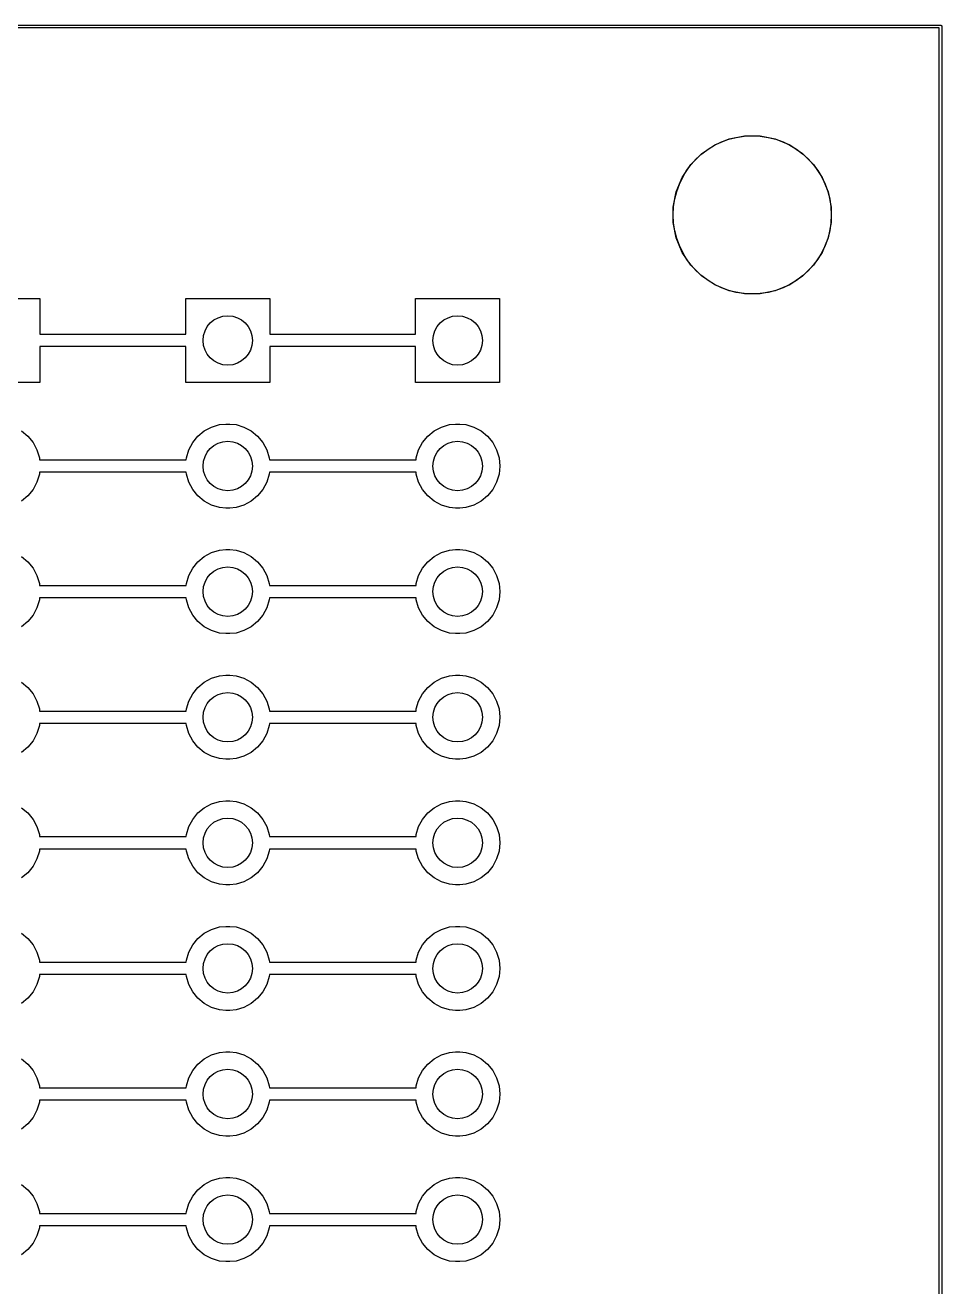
# Model space of a CAD drawing. Extents: x 47 to 146.1, y -90.2 to -39.3.
# Drawn here: x 127.53 to 146.07, y -64.86 to -39.34 of the extents above; entities that cross this region are included whole.
import ezdxf

# ---------------------------------------------------------------- set-up
doc = ezdxf.new("R2010")
doc.units = 0
doc.header["$MEASUREMENT"] = 0
doc.layers.add('BLACK', color=7, linetype='CONTINUOUS')

msp = doc.modelspace()

# ---------------------------------------------------------------- linework, layer by layer
at = {"layer": 'BLACK', "linetype": 'CONTINUOUS'}
for p, q in [((46.9912, -39.345), (146.049, -39.345)), ((146.025, -39.395), (47.015, -39.395)), ((146.025, -90.145), (146.025, -39.395)), ((146.049, -39.345), (146.05, -39.3449)), ((146.05, -39.3449), (146.051, -39.345)), ((146.051, -39.345), (146.051, -39.345)), ((146.051, -39.345), (146.055, -39.3454)), ((146.055, -39.3454), (146.06, -39.3468)), ((146.06, -39.3468), (146.064, -39.3491)), ((146.064, -39.3491), (146.068, -39.3522)), ((146.068, -39.3522), (146.071, -39.356)), ((146.071, -39.356), (146.073, -39.3604)), ((146.073, -39.3604), (146.075, -39.3651)), ((146.075, -39.3651), (146.075, -39.37)), ((146.075, -39.37), (146.075, -39.3712)), ((146.075, -39.3712), (146.075, -90.1688)), ((141.773, -41.6415), (142.082, -41.58)), ((142.082, -41.58), (142.398, -41.58)), ((142.398, -41.58), (142.707, -41.6415)), ((141.22, -41.9372), (141.482, -41.7621)), ((141.482, -41.7621), (141.773, -41.6415)), ((142.707, -41.6415), (142.998, -41.7621)), ((142.998, -41.7621), (143.26, -41.9372)), ((140.997, -42.1601), (141.22, -41.9372)), ((143.26, -41.9372), (143.483, -42.1601)), ((140.822, -42.4221), (140.997, -42.1601)), ((143.483, -42.1601), (143.658, -42.4221)), ((140.701, -42.7133), (140.822, -42.4221)), ((143.658, -42.4221), (143.779, -42.7133)), ((140.64, -43.0224), (140.701, -42.7133)), ((143.779, -42.7133), (143.84, -43.0224)), ((140.64, -43.3376), (140.64, -43.0224)), ((143.84, -43.0224), (143.84, -43.3376)), ((140.701, -43.6467), (140.64, -43.3376)), ((143.84, -43.3376), (143.779, -43.6467)), ((140.822, -43.9379), (140.701, -43.6467)), ((143.779, -43.6467), (143.658, -43.9379)), ((140.997, -44.1999), (140.822, -43.9379)), ((143.658, -43.9379), (143.483, -44.1999)), ((141.22, -44.4228), (140.997, -44.1999)), ((143.483, -44.1999), (143.26, -44.4228)), ((141.482, -44.5979), (141.22, -44.4228)), ((141.773, -44.7185), (141.482, -44.5979)), ((142.998, -44.5979), (142.707, -44.7185)), ((143.26, -44.4228), (142.998, -44.5979)), ((126.13, -44.87), (127.83, -44.87)), ((127.83, -44.87), (127.83, -45.595)), ((130.78, -45.595), (130.78, -44.87)), ((130.78, -44.87), (132.48, -44.87)), ((132.48, -44.87), (132.48, -45.595)), ((135.43, -45.595), (135.43, -44.87)), ((135.43, -44.87), (137.13, -44.87)), ((137.13, -44.87), (137.13, -46.57)), ((142.082, -44.78), (141.773, -44.7185)), ((142.398, -44.78), (142.082, -44.78)), ((142.707, -44.7185), (142.398, -44.78)), ((127.83, -45.595), (130.78, -45.595)), ((132.48, -45.595), (135.43, -45.595)), ((130.78, -45.845), (127.83, -45.845)), ((127.83, -45.845), (127.83, -46.57)), ((130.78, -46.57), (130.78, -45.845)), ((135.43, -45.845), (132.48, -45.845)), ((132.48, -45.845), (132.48, -46.57)), ((135.43, -46.57), (135.43, -45.845)), ((127.83, -46.57), (126.13, -46.57)), ((132.48, -46.57), (130.78, -46.57)), ((137.13, -46.57), (135.43, -46.57)), ((131.303, -47.4709), (131.463, -47.4223)), ((131.463, -47.4223), (131.588, -47.41)), ((131.588, -47.41), (131.672, -47.41)), ((131.672, -47.41), (131.797, -47.4223)), ((131.797, -47.4223), (131.957, -47.4709)), ((135.953, -47.4709), (136.113, -47.4223)), ((136.113, -47.4223), (136.238, -47.41)), ((136.238, -47.41), (136.322, -47.41)), ((136.322, -47.41), (136.447, -47.4223)), ((136.447, -47.4223), (136.607, -47.4709)), ((127.455, -47.5498), (127.584, -47.6561)), ((127.584, -47.6561), (127.69, -47.7855)), ((130.92, -47.7855), (131.026, -47.6561)), ((131.026, -47.6561), (131.155, -47.5498)), ((131.155, -47.5498), (131.303, -47.4709)), ((131.957, -47.4709), (132.105, -47.5498)), ((132.105, -47.5498), (132.234, -47.6561)), ((132.234, -47.6561), (132.34, -47.7855)), ((135.57, -47.7855), (135.676, -47.6561)), ((135.676, -47.6561), (135.805, -47.5498)), ((135.805, -47.5498), (135.953, -47.4709)), ((136.607, -47.4709), (136.755, -47.5498)), ((136.755, -47.5498), (136.884, -47.6561)), ((136.884, -47.6561), (136.99, -47.7855)), ((127.69, -47.7855), (127.769, -47.9331)), ((127.769, -47.9331), (127.818, -48.0934)), ((130.792, -48.0934), (130.841, -47.9331)), ((130.841, -47.9331), (130.92, -47.7855)), ((132.34, -47.7855), (132.419, -47.9331)), ((132.419, -47.9331), (132.468, -48.0934)), ((135.442, -48.0934), (135.491, -47.9331)), ((135.491, -47.9331), (135.57, -47.7855)), ((136.99, -47.7855), (137.069, -47.9331)), ((137.069, -47.9331), (137.118, -48.0934)), ((127.818, -48.0934), (127.822, -48.135)), ((127.822, -48.135), (130.788, -48.135)), ((130.788, -48.135), (130.792, -48.0934)), ((132.468, -48.0934), (132.472, -48.135)), ((132.472, -48.135), (135.438, -48.135)), ((135.438, -48.135), (135.442, -48.0934)), ((137.118, -48.0934), (137.134, -48.26)), ((127.818, -48.4266), (127.769, -48.5869)), ((127.822, -48.385), (127.818, -48.4266)), ((130.788, -48.385), (127.822, -48.385)), ((130.792, -48.4266), (130.788, -48.385)), ((130.841, -48.5869), (130.792, -48.4266)), ((132.468, -48.4266), (132.419, -48.5869)), ((132.472, -48.385), (132.468, -48.4266)), ((135.438, -48.385), (132.472, -48.385)), ((135.442, -48.4266), (135.438, -48.385)), ((135.491, -48.5869), (135.442, -48.4266)), ((137.118, -48.4266), (137.069, -48.5869)), ((137.134, -48.26), (137.118, -48.4266)), ((127.769, -48.5869), (127.69, -48.7345)), ((130.92, -48.7345), (130.841, -48.5869)), ((132.419, -48.5869), (132.34, -48.7345)), ((135.57, -48.7345), (135.491, -48.5869)), ((137.069, -48.5869), (136.99, -48.7345)), ((127.584, -48.8639), (127.455, -48.9702)), ((127.69, -48.7345), (127.584, -48.8639)), ((131.026, -48.8639), (130.92, -48.7345)), ((131.155, -48.9702), (131.026, -48.8639)), ((131.303, -49.0491), (131.155, -48.9702)), ((132.105, -48.9702), (131.957, -49.0491)), ((132.234, -48.8639), (132.105, -48.9702)), ((132.34, -48.7345), (132.234, -48.8639)), ((135.676, -48.8639), (135.57, -48.7345)), ((135.805, -48.9702), (135.676, -48.8639)), ((135.953, -49.0491), (135.805, -48.9702)), ((136.755, -48.9702), (136.607, -49.0491)), ((136.884, -48.8639), (136.755, -48.9702)), ((136.99, -48.7345), (136.884, -48.8639)), ((131.463, -49.0977), (131.303, -49.0491)), ((131.588, -49.11), (131.463, -49.0977)), ((131.672, -49.11), (131.588, -49.11)), ((131.797, -49.0977), (131.672, -49.11)), ((131.957, -49.0491), (131.797, -49.0977)), ((136.113, -49.0977), (135.953, -49.0491)), ((136.238, -49.11), (136.113, -49.0977)), ((136.322, -49.11), (136.238, -49.11)), ((136.447, -49.0977), (136.322, -49.11)), ((136.607, -49.0491), (136.447, -49.0977)), ((131.303, -50.0109), (131.463, -49.9623)), ((131.463, -49.9623), (131.588, -49.95)), ((131.588, -49.95), (131.672, -49.95)), ((131.672, -49.95), (131.797, -49.9623)), ((131.797, -49.9623), (131.957, -50.0109)), ((135.953, -50.0109), (136.113, -49.9623)), ((136.113, -49.9623), (136.238, -49.95)), ((136.238, -49.95), (136.322, -49.95)), ((136.322, -49.95), (136.447, -49.9623)), ((136.447, -49.9623), (136.607, -50.0109)), ((127.455, -50.0898), (127.584, -50.1961)), ((127.584, -50.1961), (127.69, -50.3255)), ((130.92, -50.3255), (131.026, -50.1961)), ((131.026, -50.1961), (131.155, -50.0898)), ((131.155, -50.0898), (131.303, -50.0109)), ((131.957, -50.0109), (132.105, -50.0898)), ((132.105, -50.0898), (132.234, -50.1961)), ((132.234, -50.1961), (132.34, -50.3255)), ((135.57, -50.3255), (135.676, -50.1961)), ((135.676, -50.1961), (135.805, -50.0898)), ((135.805, -50.0898), (135.953, -50.0109)), ((136.607, -50.0109), (136.755, -50.0898)), ((136.755, -50.0898), (136.884, -50.1961)), ((136.884, -50.1961), (136.99, -50.3255)), ((127.69, -50.3255), (127.769, -50.4731)), ((127.769, -50.4731), (127.818, -50.6334)), ((130.792, -50.6334), (130.841, -50.4731)), ((130.841, -50.4731), (130.92, -50.3255)), ((132.34, -50.3255), (132.419, -50.4731)), ((132.419, -50.4731), (132.468, -50.6334)), ((135.442, -50.6334), (135.491, -50.4731)), ((135.491, -50.4731), (135.57, -50.3255)), ((136.99, -50.3255), (137.069, -50.4731)), ((137.069, -50.4731), (137.118, -50.6334)), ((127.818, -50.6334), (127.822, -50.675)), ((127.822, -50.675), (130.788, -50.675)), ((130.788, -50.675), (130.792, -50.6334)), ((132.468, -50.6334), (132.472, -50.675)), ((132.472, -50.675), (135.438, -50.675)), ((135.438, -50.675), (135.442, -50.6334)), ((137.118, -50.6334), (137.134, -50.8)), ((127.818, -50.9666), (127.769, -51.1269)), ((127.822, -50.925), (127.818, -50.9666)), ((130.788, -50.925), (127.822, -50.925)), ((130.792, -50.9666), (130.788, -50.925)), ((130.841, -51.1269), (130.792, -50.9666)), ((132.468, -50.9666), (132.419, -51.1269)), ((132.472, -50.925), (132.468, -50.9666)), ((135.438, -50.925), (132.472, -50.925)), ((135.442, -50.9666), (135.438, -50.925)), ((135.491, -51.1269), (135.442, -50.9666)), ((137.118, -50.9666), (137.069, -51.1269)), ((137.134, -50.8), (137.118, -50.9666)), ((127.69, -51.2745), (127.584, -51.4039)), ((127.769, -51.1269), (127.69, -51.2745)), ((130.92, -51.2745), (130.841, -51.1269)), ((131.026, -51.4039), (130.92, -51.2745)), ((132.34, -51.2745), (132.234, -51.4039)), ((132.419, -51.1269), (132.34, -51.2745)), ((135.57, -51.2745), (135.491, -51.1269)), ((135.676, -51.4039), (135.57, -51.2745)), ((136.99, -51.2745), (136.884, -51.4039)), ((137.069, -51.1269), (136.99, -51.2745)), ((127.584, -51.4039), (127.455, -51.5102)), ((131.155, -51.5102), (131.026, -51.4039)), ((131.303, -51.5891), (131.155, -51.5102)), ((132.105, -51.5102), (131.957, -51.5891)), ((132.234, -51.4039), (132.105, -51.5102)), ((135.805, -51.5102), (135.676, -51.4039)), ((135.953, -51.5891), (135.805, -51.5102)), ((136.755, -51.5102), (136.607, -51.5891)), ((136.884, -51.4039), (136.755, -51.5102)), ((131.463, -51.6377), (131.303, -51.5891)), ((131.588, -51.65), (131.463, -51.6377)), ((131.672, -51.65), (131.588, -51.65)), ((131.797, -51.6377), (131.672, -51.65)), ((131.957, -51.5891), (131.797, -51.6377)), ((136.113, -51.6377), (135.953, -51.5891)), ((136.238, -51.65), (136.113, -51.6377)), ((136.322, -51.65), (136.238, -51.65)), ((136.447, -51.6377), (136.322, -51.65)), ((136.607, -51.5891), (136.447, -51.6377)), ((131.155, -52.6298), (131.303, -52.5509)), ((131.303, -52.5509), (131.463, -52.5023)), ((131.463, -52.5023), (131.588, -52.49)), ((131.588, -52.49), (131.672, -52.49)), ((131.672, -52.49), (131.797, -52.5023)), ((131.797, -52.5023), (131.957, -52.5509)), ((131.957, -52.5509), (132.105, -52.6298)), ((135.805, -52.6298), (135.953, -52.5509)), ((135.953, -52.5509), (136.113, -52.5023)), ((136.113, -52.5023), (136.238, -52.49)), ((136.238, -52.49), (136.322, -52.49)), ((136.322, -52.49), (136.447, -52.5023)), ((136.447, -52.5023), (136.607, -52.5509)), ((136.607, -52.5509), (136.755, -52.6298)), ((127.455, -52.6298), (127.584, -52.7361)), ((127.584, -52.7361), (127.69, -52.8655)), ((130.92, -52.8655), (131.026, -52.7361)), ((131.026, -52.7361), (131.155, -52.6298)), ((132.105, -52.6298), (132.234, -52.7361)), ((132.234, -52.7361), (132.34, -52.8655)), ((135.57, -52.8655), (135.676, -52.7361)), ((135.676, -52.7361), (135.805, -52.6298)), ((136.755, -52.6298), (136.884, -52.7361)), ((136.884, -52.7361), (136.99, -52.8655)), ((127.69, -52.8655), (127.769, -53.0131)), ((127.769, -53.0131), (127.818, -53.1734)), ((130.792, -53.1734), (130.841, -53.0131)), ((130.841, -53.0131), (130.92, -52.8655)), ((132.34, -52.8655), (132.419, -53.0131)), ((132.419, -53.0131), (132.468, -53.1734)), ((135.442, -53.1734), (135.491, -53.0131)), ((135.491, -53.0131), (135.57, -52.8655)), ((136.99, -52.8655), (137.069, -53.0131)), ((137.069, -53.0131), (137.118, -53.1734)), ((127.818, -53.1734), (127.822, -53.215)), ((127.822, -53.215), (130.788, -53.215)), ((130.788, -53.215), (130.792, -53.1734)), ((132.468, -53.1734), (132.472, -53.215)), ((132.472, -53.215), (135.438, -53.215)), ((135.438, -53.215), (135.442, -53.1734)), ((137.118, -53.1734), (137.134, -53.34)), ((127.818, -53.5066), (127.769, -53.6669)), ((127.822, -53.465), (127.818, -53.5066)), ((130.788, -53.465), (127.822, -53.465)), ((130.792, -53.5066), (130.788, -53.465)), ((130.841, -53.6669), (130.792, -53.5066)), ((132.468, -53.5066), (132.419, -53.6669)), ((132.472, -53.465), (132.468, -53.5066)), ((135.438, -53.465), (132.472, -53.465)), ((135.442, -53.5066), (135.438, -53.465)), ((135.491, -53.6669), (135.442, -53.5066)), ((137.118, -53.5066), (137.069, -53.6669)), ((137.134, -53.34), (137.118, -53.5066)), ((127.69, -53.8145), (127.584, -53.9439)), ((127.769, -53.6669), (127.69, -53.8145)), ((130.92, -53.8145), (130.841, -53.6669)), ((131.026, -53.9439), (130.92, -53.8145)), ((132.34, -53.8145), (132.234, -53.9439)), ((132.419, -53.6669), (132.34, -53.8145)), ((135.57, -53.8145), (135.491, -53.6669)), ((135.676, -53.9439), (135.57, -53.8145)), ((136.99, -53.8145), (136.884, -53.9439)), ((137.069, -53.6669), (136.99, -53.8145)), ((127.584, -53.9439), (127.455, -54.0502)), ((131.155, -54.0502), (131.026, -53.9439)), ((131.303, -54.1291), (131.155, -54.0502)), ((132.105, -54.0502), (131.957, -54.1291)), ((132.234, -53.9439), (132.105, -54.0502)), ((135.805, -54.0502), (135.676, -53.9439)), ((135.953, -54.1291), (135.805, -54.0502)), ((136.755, -54.0502), (136.607, -54.1291)), ((136.884, -53.9439), (136.755, -54.0502)), ((131.463, -54.1777), (131.303, -54.1291)), ((131.588, -54.19), (131.463, -54.1777)), ((131.672, -54.19), (131.588, -54.19)), ((131.797, -54.1777), (131.672, -54.19)), ((131.957, -54.1291), (131.797, -54.1777)), ((136.113, -54.1777), (135.953, -54.1291)), ((136.238, -54.19), (136.113, -54.1777)), ((136.322, -54.19), (136.238, -54.19)), ((136.447, -54.1777), (136.322, -54.19)), ((136.607, -54.1291), (136.447, -54.1777)), ((131.155, -55.1698), (131.303, -55.0909)), ((131.303, -55.0909), (131.463, -55.0423)), ((131.463, -55.0423), (131.588, -55.03)), ((131.588, -55.03), (131.672, -55.03)), ((131.672, -55.03), (131.797, -55.0423)), ((131.797, -55.0423), (131.957, -55.0909)), ((131.957, -55.0909), (132.105, -55.1698)), ((135.805, -55.1698), (135.953, -55.0909)), ((135.953, -55.0909), (136.113, -55.0423)), ((136.113, -55.0423), (136.238, -55.03)), ((136.238, -55.03), (136.322, -55.03)), ((136.322, -55.03), (136.447, -55.0423)), ((136.447, -55.0423), (136.607, -55.0909)), ((136.607, -55.0909), (136.755, -55.1698)), ((127.455, -55.1698), (127.584, -55.2761)), ((127.584, -55.2761), (127.69, -55.4055)), ((130.92, -55.4055), (131.026, -55.2761)), ((131.026, -55.2761), (131.155, -55.1698)), ((132.105, -55.1698), (132.234, -55.2761)), ((132.234, -55.2761), (132.34, -55.4055)), ((135.57, -55.4055), (135.676, -55.2761)), ((135.676, -55.2761), (135.805, -55.1698)), ((136.755, -55.1698), (136.884, -55.2761)), ((136.884, -55.2761), (136.99, -55.4055)), ((127.69, -55.4055), (127.769, -55.5531)), ((127.769, -55.5531), (127.818, -55.7134)), ((130.792, -55.7134), (130.841, -55.5531)), ((130.841, -55.5531), (130.92, -55.4055)), ((132.34, -55.4055), (132.419, -55.5531)), ((132.419, -55.5531), (132.468, -55.7134)), ((135.442, -55.7134), (135.491, -55.5531)), ((135.491, -55.5531), (135.57, -55.4055)), ((136.99, -55.4055), (137.069, -55.5531)), ((137.069, -55.5531), (137.118, -55.7134)), ((127.818, -55.7134), (127.822, -55.755)), ((127.822, -55.755), (130.788, -55.755)), ((130.788, -55.755), (130.792, -55.7134)), ((132.468, -55.7134), (132.472, -55.755)), ((132.472, -55.755), (135.438, -55.755)), ((135.438, -55.755), (135.442, -55.7134)), ((137.118, -55.7134), (137.134, -55.88)), ((127.818, -56.0466), (127.769, -56.2069)), ((127.822, -56.005), (127.818, -56.0466)), ((130.788, -56.005), (127.822, -56.005)), ((130.792, -56.0466), (130.788, -56.005)), ((130.841, -56.2069), (130.792, -56.0466)), ((132.468, -56.0466), (132.419, -56.2069)), ((132.472, -56.005), (132.468, -56.0466)), ((135.438, -56.005), (132.472, -56.005)), ((135.442, -56.0466), (135.438, -56.005)), ((135.491, -56.2069), (135.442, -56.0466)), ((137.118, -56.0466), (137.069, -56.2069)), ((137.134, -55.88), (137.118, -56.0466)), ((127.69, -56.3545), (127.584, -56.4839)), ((127.769, -56.2069), (127.69, -56.3545)), ((130.92, -56.3545), (130.841, -56.2069)), ((131.026, -56.4839), (130.92, -56.3545)), ((132.34, -56.3545), (132.234, -56.4839)), ((132.419, -56.2069), (132.34, -56.3545)), ((135.57, -56.3545), (135.491, -56.2069)), ((135.676, -56.4839), (135.57, -56.3545)), ((136.99, -56.3545), (136.884, -56.4839)), ((137.069, -56.2069), (136.99, -56.3545)), ((127.584, -56.4839), (127.455, -56.5902)), ((131.155, -56.5902), (131.026, -56.4839)), ((131.303, -56.6691), (131.155, -56.5902)), ((132.105, -56.5902), (131.957, -56.6691)), ((132.234, -56.4839), (132.105, -56.5902)), ((135.805, -56.5902), (135.676, -56.4839)), ((135.953, -56.6691), (135.805, -56.5902)), ((136.755, -56.5902), (136.607, -56.6691)), ((136.884, -56.4839), (136.755, -56.5902)), ((131.463, -56.7177), (131.303, -56.6691)), ((131.588, -56.73), (131.463, -56.7177)), ((131.672, -56.73), (131.588, -56.73)), ((131.797, -56.7177), (131.672, -56.73)), ((131.957, -56.6691), (131.797, -56.7177)), ((136.113, -56.7177), (135.953, -56.6691)), ((136.238, -56.73), (136.113, -56.7177)), ((136.322, -56.73), (136.238, -56.73)), ((136.447, -56.7177), (136.322, -56.73)), ((136.607, -56.6691), (136.447, -56.7177)), ((131.155, -57.7098), (131.303, -57.6309)), ((131.303, -57.6309), (131.463, -57.5823)), ((131.463, -57.5823), (131.588, -57.57)), ((131.588, -57.57), (131.672, -57.57)), ((131.672, -57.57), (131.797, -57.5823)), ((131.797, -57.5823), (131.957, -57.6309)), ((131.957, -57.6309), (132.105, -57.7098)), ((135.805, -57.7098), (135.953, -57.6309)), ((135.953, -57.6309), (136.113, -57.5823)), ((136.113, -57.5823), (136.238, -57.57)), ((136.238, -57.57), (136.322, -57.57)), ((136.322, -57.57), (136.447, -57.5823)), ((136.447, -57.5823), (136.607, -57.6309)), ((136.607, -57.6309), (136.755, -57.7098)), ((127.455, -57.7098), (127.584, -57.8161)), ((127.584, -57.8161), (127.69, -57.9455)), ((130.92, -57.9455), (131.026, -57.8161)), ((131.026, -57.8161), (131.155, -57.7098)), ((132.105, -57.7098), (132.234, -57.8161)), ((132.234, -57.8161), (132.34, -57.9455)), ((135.57, -57.9455), (135.676, -57.8161)), ((135.676, -57.8161), (135.805, -57.7098)), ((136.755, -57.7098), (136.884, -57.8161)), ((136.884, -57.8161), (136.99, -57.9455)), ((127.69, -57.9455), (127.769, -58.0931)), ((127.769, -58.0931), (127.818, -58.2534)), ((130.792, -58.2534), (130.841, -58.0931)), ((130.841, -58.0931), (130.92, -57.9455)), ((132.34, -57.9455), (132.419, -58.0931)), ((132.419, -58.0931), (132.468, -58.2534)), ((135.442, -58.2534), (135.491, -58.0931)), ((135.491, -58.0931), (135.57, -57.9455)), ((136.99, -57.9455), (137.069, -58.0931)), ((137.069, -58.0931), (137.118, -58.2534)), ((127.818, -58.2534), (127.822, -58.295)), ((127.822, -58.295), (130.788, -58.295)), ((130.788, -58.295), (130.792, -58.2534)), ((132.468, -58.2534), (132.472, -58.295)), ((132.472, -58.295), (135.438, -58.295)), ((135.438, -58.295), (135.442, -58.2534)), ((137.118, -58.2534), (137.134, -58.42)), ((137.134, -58.42), (137.118, -58.5866)), ((127.818, -58.5866), (127.769, -58.7469)), ((127.822, -58.545), (127.818, -58.5866)), ((130.788, -58.545), (127.822, -58.545)), ((130.792, -58.5866), (130.788, -58.545)), ((130.841, -58.7469), (130.792, -58.5866)), ((132.468, -58.5866), (132.419, -58.7469)), ((132.472, -58.545), (132.468, -58.5866)), ((135.438, -58.545), (132.472, -58.545)), ((135.442, -58.5866), (135.438, -58.545)), ((135.491, -58.7469), (135.442, -58.5866)), ((137.118, -58.5866), (137.069, -58.7469)), ((127.69, -58.8945), (127.584, -59.0239)), ((127.769, -58.7469), (127.69, -58.8945)), ((130.92, -58.8945), (130.841, -58.7469)), ((131.026, -59.0239), (130.92, -58.8945)), ((132.34, -58.8945), (132.234, -59.0239)), ((132.419, -58.7469), (132.34, -58.8945)), ((135.57, -58.8945), (135.491, -58.7469)), ((135.676, -59.0239), (135.57, -58.8945)), ((136.99, -58.8945), (136.884, -59.0239)), ((137.069, -58.7469), (136.99, -58.8945)), ((127.584, -59.0239), (127.455, -59.1302)), ((131.155, -59.1302), (131.026, -59.0239)), ((131.303, -59.2091), (131.155, -59.1302)), ((132.105, -59.1302), (131.957, -59.2091)), ((132.234, -59.0239), (132.105, -59.1302)), ((135.805, -59.1302), (135.676, -59.0239)), ((135.953, -59.2091), (135.805, -59.1302)), ((136.755, -59.1302), (136.607, -59.2091)), ((136.884, -59.0239), (136.755, -59.1302)), ((131.463, -59.2577), (131.303, -59.2091)), ((131.588, -59.27), (131.463, -59.2577)), ((131.672, -59.27), (131.588, -59.27)), ((131.797, -59.2577), (131.672, -59.27)), ((131.957, -59.2091), (131.797, -59.2577)), ((136.113, -59.2577), (135.953, -59.2091)), ((136.238, -59.27), (136.113, -59.2577)), ((136.322, -59.27), (136.238, -59.27)), ((136.447, -59.2577), (136.322, -59.27)), ((136.607, -59.2091), (136.447, -59.2577)), ((131.155, -60.2498), (131.303, -60.1709)), ((131.303, -60.1709), (131.463, -60.1223)), ((131.463, -60.1223), (131.588, -60.11)), ((131.588, -60.11), (131.672, -60.11)), ((131.672, -60.11), (131.797, -60.1223)), ((131.797, -60.1223), (131.957, -60.1709)), ((131.957, -60.1709), (132.105, -60.2498)), ((135.805, -60.2498), (135.953, -60.1709)), ((135.953, -60.1709), (136.113, -60.1223)), ((136.113, -60.1223), (136.238, -60.11)), ((136.238, -60.11), (136.322, -60.11)), ((136.322, -60.11), (136.447, -60.1223)), ((136.447, -60.1223), (136.607, -60.1709)), ((136.607, -60.1709), (136.755, -60.2498)), ((127.455, -60.2498), (127.584, -60.3561)), ((127.584, -60.3561), (127.69, -60.4855)), ((130.92, -60.4855), (131.026, -60.3561)), ((131.026, -60.3561), (131.155, -60.2498)), ((132.105, -60.2498), (132.234, -60.3561)), ((132.234, -60.3561), (132.34, -60.4855)), ((135.57, -60.4855), (135.676, -60.3561)), ((135.676, -60.3561), (135.805, -60.2498)), ((136.755, -60.2498), (136.884, -60.3561)), ((136.884, -60.3561), (136.99, -60.4855)), ((127.69, -60.4855), (127.769, -60.6331)), ((127.769, -60.6331), (127.818, -60.7934)), ((130.792, -60.7934), (130.841, -60.6331)), ((130.841, -60.6331), (130.92, -60.4855)), ((132.34, -60.4855), (132.419, -60.6331)), ((132.419, -60.6331), (132.468, -60.7934)), ((135.442, -60.7934), (135.491, -60.6331)), ((135.491, -60.6331), (135.57, -60.4855)), ((136.99, -60.4855), (137.069, -60.6331)), ((137.069, -60.6331), (137.118, -60.7934)), ((127.818, -60.7934), (127.822, -60.835)), ((127.822, -60.835), (130.788, -60.835)), ((130.788, -60.835), (130.792, -60.7934)), ((132.468, -60.7934), (132.472, -60.835)), ((132.472, -60.835), (135.438, -60.835)), ((135.438, -60.835), (135.442, -60.7934)), ((137.118, -60.7934), (137.134, -60.96)), ((137.134, -60.96), (137.118, -61.1266)), ((127.818, -61.1266), (127.769, -61.2869)), ((127.822, -61.085), (127.818, -61.1266)), ((130.788, -61.085), (127.822, -61.085)), ((130.792, -61.1266), (130.788, -61.085)), ((130.841, -61.2869), (130.792, -61.1266)), ((132.468, -61.1266), (132.419, -61.2869)), ((132.472, -61.085), (132.468, -61.1266)), ((135.438, -61.085), (132.472, -61.085)), ((135.442, -61.1266), (135.438, -61.085)), ((135.491, -61.2869), (135.442, -61.1266)), ((137.118, -61.1266), (137.069, -61.2869)), ((127.69, -61.4345), (127.584, -61.5639)), ((127.769, -61.2869), (127.69, -61.4345)), ((130.92, -61.4345), (130.841, -61.2869)), ((131.026, -61.5639), (130.92, -61.4345)), ((132.34, -61.4345), (132.234, -61.5639)), ((132.419, -61.2869), (132.34, -61.4345)), ((135.57, -61.4345), (135.491, -61.2869)), ((135.676, -61.5639), (135.57, -61.4345)), ((136.99, -61.4345), (136.884, -61.5639)), ((137.069, -61.2869), (136.99, -61.4345)), ((127.584, -61.5639), (127.455, -61.6702)), ((131.155, -61.6702), (131.026, -61.5639)), ((131.303, -61.7491), (131.155, -61.6702)), ((132.105, -61.6702), (131.957, -61.7491)), ((132.234, -61.5639), (132.105, -61.6702)), ((135.805, -61.6702), (135.676, -61.5639)), ((135.953, -61.7491), (135.805, -61.6702)), ((136.755, -61.6702), (136.607, -61.7491)), ((136.884, -61.5639), (136.755, -61.6702)), ((131.463, -61.7977), (131.303, -61.7491)), ((131.588, -61.81), (131.463, -61.7977)), ((131.672, -61.81), (131.588, -61.81)), ((131.797, -61.7977), (131.672, -61.81)), ((131.957, -61.7491), (131.797, -61.7977)), ((136.113, -61.7977), (135.953, -61.7491)), ((136.238, -61.81), (136.113, -61.7977)), ((136.322, -61.81), (136.238, -61.81)), ((136.447, -61.7977), (136.322, -61.81)), ((136.607, -61.7491), (136.447, -61.7977)), ((131.155, -62.7898), (131.303, -62.7109)), ((131.303, -62.7109), (131.463, -62.6623)), ((131.463, -62.6623), (131.588, -62.65)), ((131.588, -62.65), (131.672, -62.65)), ((131.672, -62.65), (131.797, -62.6623)), ((131.797, -62.6623), (131.957, -62.7109)), ((131.957, -62.7109), (132.105, -62.7898)), ((135.805, -62.7898), (135.953, -62.7109)), ((135.953, -62.7109), (136.113, -62.6623)), ((136.113, -62.6623), (136.238, -62.65)), ((136.238, -62.65), (136.322, -62.65)), ((136.322, -62.65), (136.447, -62.6623)), ((136.447, -62.6623), (136.607, -62.7109)), ((136.607, -62.7109), (136.755, -62.7898)), ((127.455, -62.7898), (127.584, -62.8961)), ((127.584, -62.8961), (127.69, -63.0255)), ((130.92, -63.0255), (131.026, -62.8961)), ((131.026, -62.8961), (131.155, -62.7898)), ((132.105, -62.7898), (132.234, -62.8961)), ((132.234, -62.8961), (132.34, -63.0255)), ((135.57, -63.0255), (135.676, -62.8961)), ((135.676, -62.8961), (135.805, -62.7898)), ((136.755, -62.7898), (136.884, -62.8961)), ((136.884, -62.8961), (136.99, -63.0255)), ((127.69, -63.0255), (127.769, -63.1731)), ((127.769, -63.1731), (127.818, -63.3334)), ((130.792, -63.3334), (130.841, -63.1731)), ((130.841, -63.1731), (130.92, -63.0255)), ((132.34, -63.0255), (132.419, -63.1731)), ((132.419, -63.1731), (132.468, -63.3334)), ((135.442, -63.3334), (135.491, -63.1731)), ((135.491, -63.1731), (135.57, -63.0255)), ((136.99, -63.0255), (137.069, -63.1731)), ((137.069, -63.1731), (137.118, -63.3334)), ((127.818, -63.3334), (127.822, -63.375)), ((127.822, -63.375), (130.788, -63.375)), ((130.788, -63.375), (130.792, -63.3334)), ((132.468, -63.3334), (132.472, -63.375)), ((132.472, -63.375), (135.438, -63.375)), ((135.438, -63.375), (135.442, -63.3334)), ((137.118, -63.3334), (137.134, -63.5)), ((137.134, -63.5), (137.118, -63.6666)), ((127.818, -63.6666), (127.769, -63.8269)), ((127.822, -63.625), (127.818, -63.6666)), ((130.788, -63.625), (127.822, -63.625)), ((130.792, -63.6666), (130.788, -63.625)), ((130.841, -63.8269), (130.792, -63.6666)), ((132.468, -63.6666), (132.419, -63.8269)), ((132.472, -63.625), (132.468, -63.6666)), ((135.438, -63.625), (132.472, -63.625)), ((135.442, -63.6666), (135.438, -63.625)), ((135.491, -63.8269), (135.442, -63.6666)), ((137.118, -63.6666), (137.069, -63.8269)), ((127.69, -63.9745), (127.584, -64.1039)), ((127.769, -63.8269), (127.69, -63.9745)), ((130.92, -63.9745), (130.841, -63.8269)), ((131.026, -64.1039), (130.92, -63.9745)), ((132.34, -63.9745), (132.234, -64.1039)), ((132.419, -63.8269), (132.34, -63.9745)), ((135.57, -63.9745), (135.491, -63.8269)), ((135.676, -64.1039), (135.57, -63.9745)), ((136.99, -63.9745), (136.884, -64.1039)), ((137.069, -63.8269), (136.99, -63.9745)), ((127.584, -64.1039), (127.455, -64.2102)), ((131.155, -64.2102), (131.026, -64.1039)), ((131.303, -64.2891), (131.155, -64.2102)), ((131.463, -64.3377), (131.303, -64.2891)), ((131.957, -64.2891), (131.797, -64.3377)), ((132.105, -64.2102), (131.957, -64.2891)), ((132.234, -64.1039), (132.105, -64.2102)), ((135.805, -64.2102), (135.676, -64.1039)), ((135.953, -64.2891), (135.805, -64.2102)), ((136.113, -64.3377), (135.953, -64.2891)), ((136.607, -64.2891), (136.447, -64.3377)), ((136.755, -64.2102), (136.607, -64.2891)), ((136.884, -64.1039), (136.755, -64.2102)), ((131.588, -64.35), (131.463, -64.3377)), ((131.672, -64.35), (131.588, -64.35)), ((131.797, -64.3377), (131.672, -64.35)), ((136.238, -64.35), (136.113, -64.3377)), ((136.322, -64.35), (136.238, -64.35)), ((136.447, -64.3377), (136.322, -64.35))]:
    msp.add_line(p, q, dxfattribs=at)
at = {"layer": 'BLACK'}
for centre, radius in [((142.24, -43.18), 1.6), ((142.24, -43.18), 1.6), ((131.63, -45.72), 0.5), ((131.63, -45.72), 0.5), ((136.28, -45.72), 0.5), ((136.28, -45.72), 0.5), ((131.63, -48.26), 0.5), ((131.63, -48.26), 0.5), ((136.28, -48.26), 0.5), ((136.28, -48.26), 0.5), ((131.63, -50.8), 0.5), ((131.63, -50.8), 0.5), ((136.28, -50.8), 0.5), ((136.28, -50.8), 0.5), ((131.63, -53.34), 0.5), ((131.63, -53.34), 0.5), ((136.28, -53.34), 0.5), ((136.28, -53.34), 0.5), ((131.63, -55.88), 0.5), ((131.63, -55.88), 0.5), ((136.28, -55.88), 0.5), ((136.28, -55.88), 0.5), ((131.63, -58.42), 0.5), ((131.63, -58.42), 0.5), ((136.28, -58.42), 0.5), ((136.28, -58.42), 0.5), ((131.63, -60.96), 0.5), ((131.63, -60.96), 0.5), ((136.28, -60.96), 0.5), ((136.28, -60.96), 0.5), ((131.63, -63.5), 0.5), ((131.63, -63.5), 0.5), ((136.28, -63.5), 0.5), ((136.28, -63.5), 0.5)]:
    msp.add_circle(centre, radius, dxfattribs=at)

doc.saveas('drawing.dxf')
